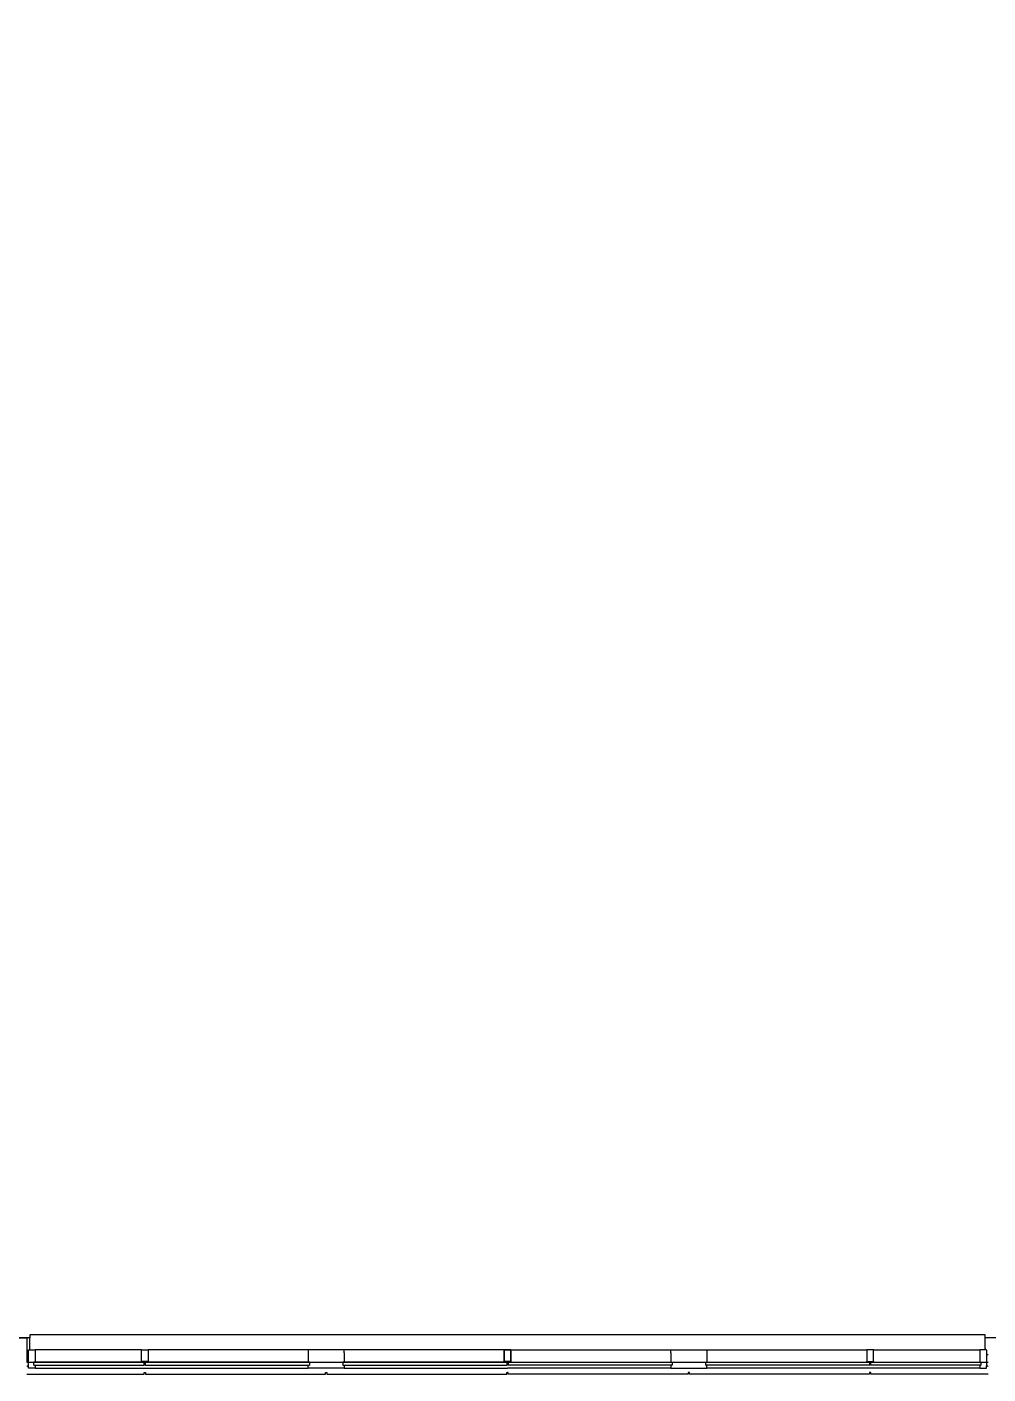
# Model space of a CAD drawing. Header units: inches. Extents: x -71 to 4528, y -885 to 4524.
# Drawn here: x 1161 to 1479, y 0 to 445.7 of the extents above; entities that cross this region are included whole.
import ezdxf

# ---------------------------------------------------------------- set-up
doc = ezdxf.new("R2010")
doc.units = ezdxf.units.IN
doc.header["$LTSCALE"] = 96
doc.header["$MEASUREMENT"] = 0
doc.layers.add('A-Glaz-Exst', color=53, linetype='Continuous')
doc.layers.add('A-Wall-Bldg', color=235, linetype='Continuous')
doc.layers.add('Viewport', color=14, linetype='Continuous', plot=False)

msp = doc.modelspace()

# ---------------------------------------------------------------- linework, layer by layer
at = {"layer": 'A-Glaz-Exst'}
for p, q in [((1161.51, 3.94), (1161.51, 8)), ((1161.51, 8), (1163.76, 8)), ((1198.88, 8), (1163.76, 8)), ((1163.76, 8), (1163.76, 3.95)), ((1198.88, 4.12), (1198.88, 8)), ((1198.88, 8), (1201.13, 8)), ((1254, 8), (1201.13, 8)), ((1201.13, 8), (1201.13, 4.12)), ((1266, 8), (1254, 8)), ((1254, 8), (1254, 7)), ((1254, 7.01), (1254, 3.95)), ((1318.88, 8), (1266, 8)), ((1266, 7), (1266, 8)), ((1266, 7.01), (1266, 3.95)), ((1321.13, 8), (1318.88, 8)), ((1318.88, 8), (1318.88, 4.12)), ((1318.88, 4.12), (1318.88, 8)), ((1318.88, 8), (1321.13, 8)), ((1321.13, 8), (1374, 8)), ((1321.13, 4.12), (1321.13, 8)), ((1321.13, 8), (1321.13, 4.12)), ((1374, 7), (1374, 8)), ((1374, 8), (1386, 8)), ((1374, 7.01), (1374, 3.95)), ((1386, 8), (1438.88, 8)), ((1386, 8), (1386, 7)), ((1386, 7.01), (1386, 3.95)), ((1441.13, 8), (1438.88, 8)), ((1438.88, 8), (1438.88, 4.12)), ((1441.13, 8), (1476.25, 8)), ((1441.13, 4.12), (1441.13, 8)), ((1478.5, 8), (1476.25, 8)), ((1476.25, 8), (1476.25, 3.95)), ((1478.5, 7.88), (1478.5, 8)), ((1478.5, 7.88), (1478.5, 2.75)), ((1161, 0), (1199.75, 0)), ((1161.51, 2.75), (1161.51, 3.94)), ((1161.51, 2), (1161.51, 2.75)), ((1163.76, 2), (1161.51, 2)), ((1199.75, 3.95), (1163.26, 3.95)), ((1163.26, 2.95), (1163.26, 3.95)), ((1163.26, 2.95), (1199.75, 2.95)), ((1163.76, 2.95), (1163.76, 2)), ((1163.76, 2), (1254, 2)), ((1199.72, 4.12), (1198.88, 4.12)), ((1199.72, 4.06), (1199.72, 4.12)), ((1199.82, 4.06), (1199.72, 4.06)), ((1199.75, 2.95), (1199.75, 3.95)), ((1199.75, 0), (1199.81, 0.5)), ((1199.81, 0.5), (1200.19, 0.5)), ((1200.19, 4.12), (1199.82, 4.12)), ((1199.82, 4.12), (1199.82, 4.06)), ((1200.19, 4.06), (1200.19, 4.12)), ((1200.29, 4.06), (1200.19, 4.06)), ((1200.19, 0.5), (1200.25, 0)), ((1254.54, 3.95), (1200.25, 3.95)), ((1200.25, 2.95), (1200.25, 3.95)), ((1200.25, 2.95), (1254.54, 2.95)), ((1200.25, 0), (1259.75, 0)), ((1201.13, 4.12), (1200.29, 4.12)), ((1200.29, 4.12), (1200.29, 4.06)), ((1254, 2), (1254, 2.95)), ((1266, 2), (1254, 2)), ((1254.54, 3.95), (1254.54, 2.95)), ((1259.75, 0), (1259.81, 0.5)), ((1259.81, 0.5), (1260.19, 0.5)), ((1260.19, 0.5), (1260.25, 0)), ((1260.25, 0), (1319.75, 0)), ((1319.75, 3.95), (1265.5, 3.95)), ((1265.5, 3.95), (1265.5, 2.95)), ((1265.5, 2.95), (1319.75, 2.95)), ((1266, 2.95), (1266, 2)), ((1266, 2), (1320, 2)), ((1318.88, 4.12), (1319.72, 4.12)), ((1319.72, 4.12), (1318.88, 4.12)), ((1319.72, 4.12), (1319.72, 4.06)), ((1319.72, 4.06), (1319.72, 4.12)), ((1319.72, 4.06), (1319.82, 4.06)), ((1319.82, 4.06), (1319.72, 4.06)), ((1319.75, 3.95), (1319.75, 2.95)), ((1319.75, 0), (1319.81, 0.5)), ((1319.81, 0.5), (1320, 0.5)), ((1319.82, 4.06), (1319.82, 4.12)), ((1319.82, 4.12), (1320.19, 4.12)), ((1320.19, 4.12), (1319.82, 4.12)), ((1319.82, 4.12), (1319.82, 4.06)), ((1374, 2), (1320, 2)), ((1320.19, 0.5), (1320, 0.5)), ((1320.19, 4.12), (1320.19, 4.06)), ((1320.19, 4.06), (1320.19, 4.12)), ((1320.19, 4.06), (1320.29, 4.06)), ((1320.29, 4.06), (1320.19, 4.06)), ((1320.25, 0), (1320.19, 0.5)), ((1320.25, 3.95), (1374.5, 3.95)), ((1320.25, 3.95), (1320.25, 2.92)), ((1374.5, 2.95), (1320.25, 2.95)), ((1379.75, 0), (1320.25, 0)), ((1320.29, 4.06), (1320.29, 4.12)), ((1320.29, 4.12), (1321.13, 4.12)), ((1321.13, 4.12), (1320.29, 4.12)), ((1320.29, 4.12), (1320.29, 4.06)), ((1374, 2.95), (1374, 2)), ((1374, 2), (1386, 2)), ((1374.5, 3.95), (1374.5, 2.95)), ((1379.81, 0.5), (1379.75, 0)), ((1380.19, 0.5), (1379.81, 0.5)), ((1380.25, 0), (1380.19, 0.5)), ((1439.75, 0), (1380.25, 0)), ((1385.46, 3.95), (1439.75, 3.95)), ((1385.46, 3.95), (1385.46, 2.95)), ((1439.75, 2.95), (1385.46, 2.95)), ((1386, 2), (1386, 2.95)), ((1476.25, 2), (1386, 2)), ((1438.88, 4.12), (1439.72, 4.12)), ((1439.72, 4.12), (1439.72, 4.06)), ((1439.72, 4.06), (1439.82, 4.06)), ((1439.72, 3.95), (1439.72, 2.95)), ((1439.81, 0.5), (1439.75, 0)), ((1440.19, 0.5), (1439.81, 0.5)), ((1439.82, 4.06), (1439.82, 4.12)), ((1439.82, 4.12), (1440.19, 4.12)), ((1440.19, 4.12), (1440.19, 4.06)), ((1440.19, 4.06), (1440.29, 4.06)), ((1440.25, 0), (1440.19, 0.5)), ((1440.25, 3.95), (1476.75, 3.95)), ((1440.25, 2.95), (1440.25, 3.95)), ((1476.75, 2.95), (1440.25, 2.95)), ((1479, 0), (1440.25, 0)), ((1440.29, 4.06), (1440.29, 4.12)), ((1440.29, 4.12), (1441.13, 4.12)), ((1476.25, 2.95), (1476.25, 2)), ((1476.25, 2), (1478.5, 2)), ((1476.75, 2.95), (1476.75, 3.95)), ((1478.5, 2), (1478.5, 2.75))]:
    msp.add_line(p, q, dxfattribs=at)
for centre, radius, start, end in [((1161.26, 6.73), 0.333, 221.425, 318.575), ((1162.12, 8.25), 0.276, 114.9, 245.1), ((1477.88, 8.25), 0.276, 294.9, 65.1), ((1478.75, 6.73), 0.333, 221.425, 318.575), ((1161.26, 2.28), 0.333, 41.425, 138.575), ((1198.82, 4.03), 0.105, 301.2583, 58.7417), ((1200, 2.71), 0.343, 43.1917, 136.8083), ((1201.18, 4.03), 0.105, 121.2583, 238.7417), ((1318.82, 4.03), 0.105, 301.2583, 58.7417), ((1318.82, 4.03), 0.105, 301.2583, 58.7417), ((1320, 2.71), 0.343, 43.1917, 136.8083), ((1321.18, 4.03), 0.105, 121.2583, 238.7417), ((1321.18, 4.03), 0.105, 121.2583, 238.7417), ((1438.82, 4.03), 0.105, 301.2583, 58.7417), ((1440, 2.71), 0.343, 43.1917, 136.8083), ((1441.18, 4.03), 0.105, 121.2583, 238.7417), ((1478.75, 2.28), 0.333, 41.425, 138.575)]:
    msp.add_arc(centre, radius, start, end, dxfattribs=at)
at = {"layer": 'A-Wall-Bldg'}
for p, q in [((1162.01, 8.5), (1162.01, 11.99)), ((1478, 8.5), (1478, 11.99))]:
    msp.add_line(p, q, dxfattribs=at)
msp.add_lwpolyline([(1485.38, 11.99), (1478, 11.99), (1478, 12.99), (1162.01, 12.99), (1162.01, 11.99), (1154.63, 11.99), (1154.63, 34.62), (1125.38, 34.62), (1125.38, 11.99), (1118, 11.99), (1118, 12.99), (846.38, 12.99), (810.89, 48.48), (810.18, 47.77), (805.97, 51.99), (794.62, 51.99), (794.62, 74.62), (765.37, 74.62), (765.37, 51.99), (757.99, 51.99)], dxfattribs=at)
at = {"layer": 'Viewport'}
msp.add_lwpolyline([(3.95, 1119), (3.95, 789.06), (11.99, 789.06), (11.99, 751.96), (15.03, 749), (9.35, 743.31), (361.48, 391.18), (367.17, 396.87), (396.87, 367.17), (391.18, 361.48), (708.71, 43.95), (758.99, 43.95), (758.99, 51.99), (805.97, 51.99), (809.47, 48.48), (803.79, 42.79), (842.64, 3.95), (1119.01, 3.95), (1119.01, 11.99), (1161, 11.99), (1161, 3.95), (1479, 3.95)], dxfattribs=at)

doc.saveas('drawing.dxf')
